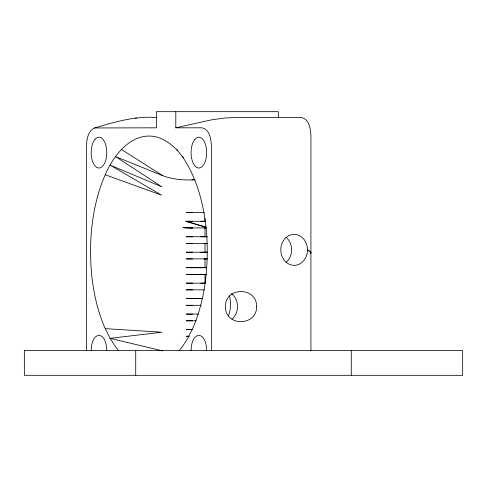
<?xml version="1.0" encoding="UTF-8"?>
<svg xmlns="http://www.w3.org/2000/svg" width="487" height="487" viewBox="0 0 487 487"><rect width="100%" height="100%" fill="white"/><g stroke="black" fill="none" stroke-linecap="round" stroke-linejoin="round"><path stroke-width="0.73" d="M135.721 375.313L135.721 350.567M211.401 350.579L211.395 146.374C211.139 139.69 209.921 129.451 202.032 127.813L175.801 127.813L175.813 111.681M351.279 375.319L351.279 350.567M310.925 350.817L310.931 136.11C310.669 129.42 309.464 119.187 301.569 117.55L235.933 117.55L225.317 117.964L211.608 119.826L175.801 127.813M91.166 350.622C91.44 345.015 92.408 336.62 98.971 335.153C105.533 336.62 106.495 345.015 106.775 350.622M191.056 350.622C191.336 345.015 192.298 336.62 198.86 335.153C205.429 336.62 206.391 345.015 206.665 350.622M310.895 253.666L310.931 252.443L307.51 249.849L307.06 253.855A15.474 13.362 -90 0 1 295.901 265.196A15.474 13.362 -90 0 1 282.582 257.586A15.456 13.344 90 0 1 290.696 234.923A15.456 13.344 90 0 1 307.492 249.855M310.931 252.284L307.51 249.849M118.725 350.725L115.535 346.847L110.099 338.337L105.235 328.634A116.399 58.726 90 0 1 94.454 293.564A115.163 58.105 -90 0 1 90.984 266.225L90.527 251.706A115.967 58.507 90 0 1 94.454 209.848A116.229 58.641 90 0 1 105.235 174.766C113.715 154.89 131.831 131.435 156.278 136.841C178.084 143.355 189.504 165.671 196.864 185.529A115.547 58.294 -90 0 1 206.847 237.181C207.906 256.034 206.878 274.997 203.377 293.564A116.229 58.641 90 0 1 192.596 328.634L187.732 338.337L182.296 346.847L179.106 350.725M228.58 315.259C231.094 309.202 230.82 302.117 229.566 295.779M231.97 319.022L233.632 317.536A15.456 13.344 -90 0 0 231.459 293.637M156.589 117.55C135.313 115.839 114.768 121.981 94.63 127.959C87.763 130.893 86.692 139.793 86.436 146.374L86.436 350.579M191.927 179.861L194.021 179.435M94.63 127.959L156.37 127.813L156.394 111.681L278.333 111.681L278.333 117.55M135.429 118.116L136.591 117.976M183.1 227.557L192.615 227.971L183.1 227.557L185.468 227.983L206.445 227.867M204.029 227.971L205.952 227.861M192.615 243.439L186.247 243.451L207.164 243.421M192.615 258.907L186.247 258.92L207.164 258.889M205.952 274.358L186.247 274.388L206.445 274.364M204.029 243.439L207.237 243.415M204.029 258.907L207.237 258.883M192.615 212.502L186.247 212.515L204.297 212.515M192.615 289.844L186.247 289.856L204.309 289.856M192.615 305.312L186.247 305.325L201.234 305.312M192.615 320.781L186.247 320.793L196.249 320.781M195.117 179.867C184.141 180.306 172.982 179.618 162.64 175.624L115.498 156.589L161.885 186.831L110.092 165.099L161.447 195.11L105.235 174.766M205.313 221.287L185.468 221.275L206.433 227.338M207.237 236.755L186.247 236.743L192.615 236.755M206.598 267.692L186.247 267.68L206.445 267.692M205.313 283.16L186.247 283.148L192.615 283.16M202.635 298.628L186.247 298.616L202.208 298.622M198.434 314.097L186.247 314.085L192.615 314.097M192.615 221.287L186.247 221.275L206.433 227.326M200.808 221.275L205.015 221.281L205.009 218.359M200.808 236.743L207.164 236.755M192.615 252.223L186.247 252.211L207.876 252.223L200.808 252.211M200.808 283.148L205.015 283.154L205.015 274.388M105.235 328.634L161.867 332.219L110.099 338.337L162.652 350.89M176.428 149.418L177.767 150.099M121.403 149.418L162.64 175.624M182.333 156.589L183.599 157.404M205.015 227.983L205.015 236.749M205.015 243.451L205.015 252.217M205.015 258.92L205.015 267.686M286.094 237.333A15.474 13.362 90 0 1 289.814 242.112A15.456 13.344 -90 0 1 286.094 262.353M24.35 350.567L24.35 375.313L462.65 375.313L462.65 350.567L24.35 350.567M256.637 306.603C256.917 326.296 225.28 327.014 225.384 306.603C225.231 286.35 256.947 286.74 256.637 306.603M95.068 139.227L93.449 141.699A15.444 7.792 -90 0 0 91.166 152.632A15.444 7.792 90 0 0 93.449 163.565L95.068 166.03L96.95 167.565L98.971 168.1L100.992 167.565L102.873 166.03L104.492 163.565A15.444 7.792 90 0 0 104.468 141.711L102.873 139.227L100.992 137.693L98.971 137.164L96.95 137.693L95.068 139.227M194.958 139.227L193.345 141.699A15.456 7.798 -90 0 0 193.357 163.565L194.958 166.03L196.839 167.565L198.86 168.1L200.881 167.565L202.762 166.03L204.382 163.565A15.456 7.798 -90 0 0 204.382 141.699L202.762 139.227L200.881 137.693L198.86 137.164L196.839 137.693L194.958 139.227M189.078 336.255L186.247 336.261L189.078 336.261M192.608 329.553L186.247 329.553L192.615 329.565"/></g></svg>
